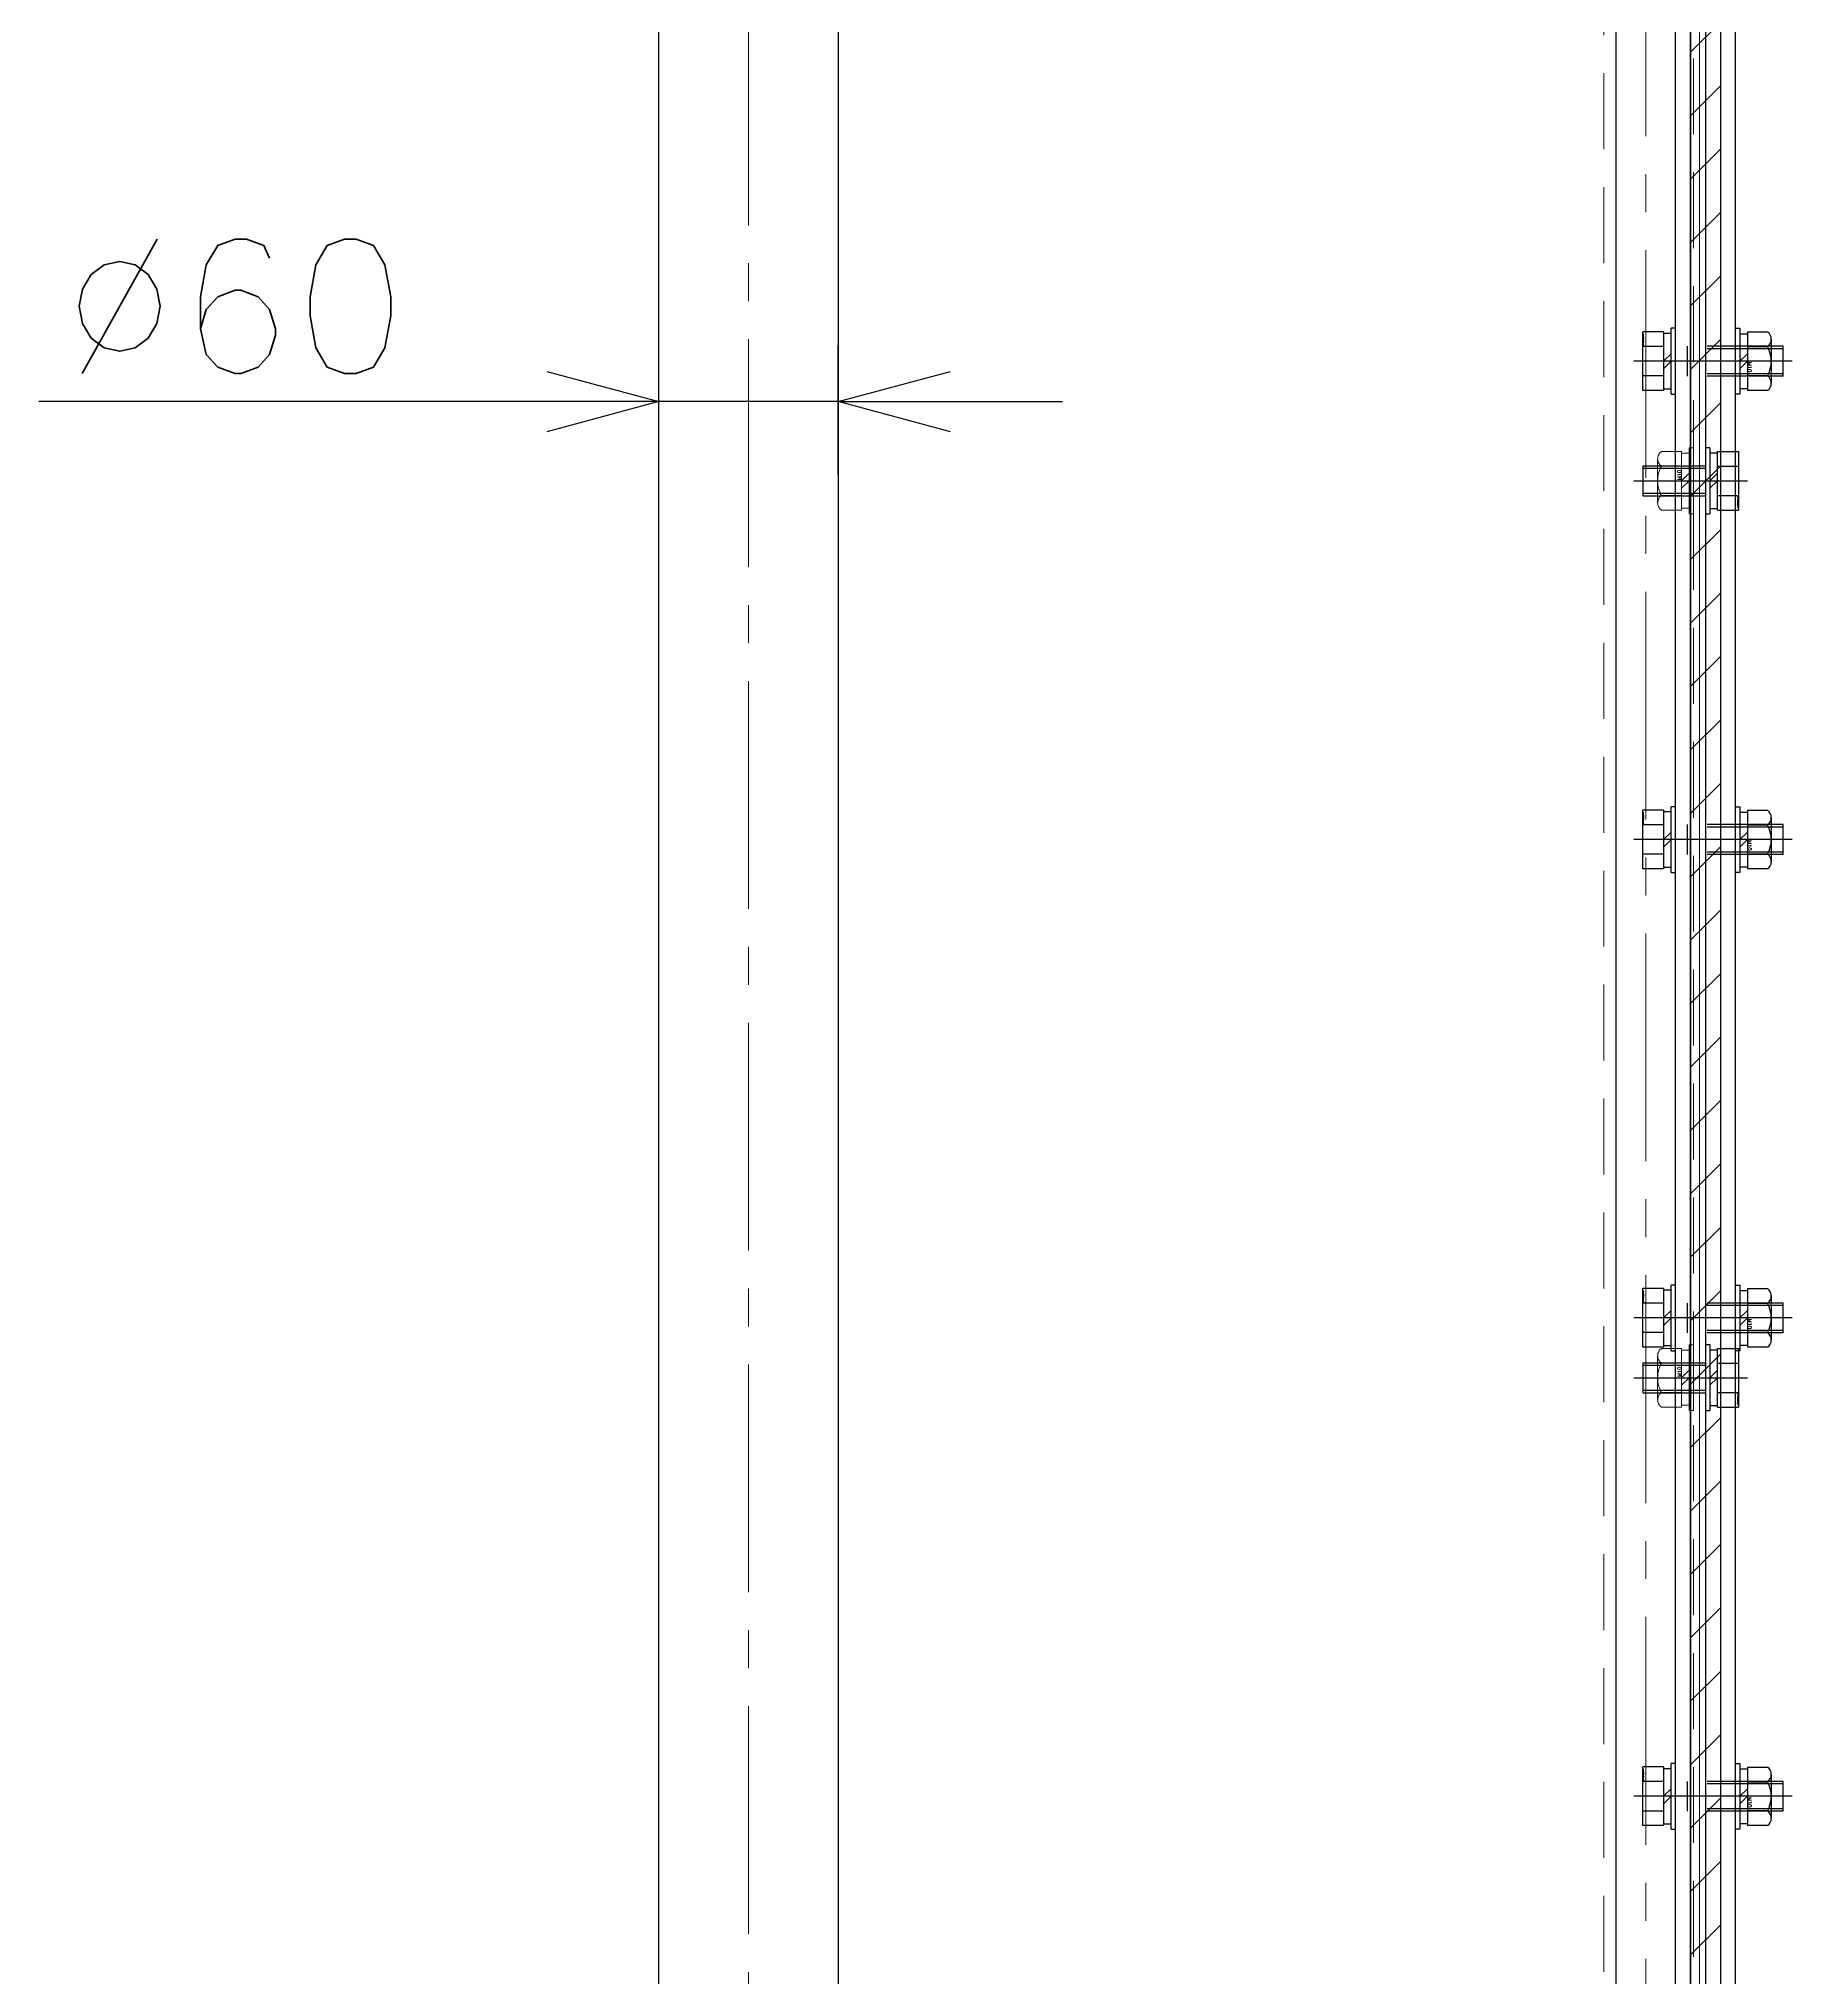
# Model space of a CAD drawing. Header units: millimetres. Extents: x -8731 to 85711, y -14522 to 31379.
# Drawn here: x 74887 to 75473, y 4987 to 5636 of the extents above; entities that cross this region are included whole.
import ezdxf

# ---------------------------------------------------------------- set-up
doc = ezdxf.new("R2010")
doc.units = ezdxf.units.MM
doc.header["$LTSCALE"] = 4
doc.header["$PDMODE"] = 99
doc.header["$PDSIZE"] = 1
doc.linetypes.add('CENTER2', pattern=[28.575, 19.05, -3.175, 3.175, -3.175])
doc.linetypes.add('HIDDEN', pattern=[9.525, 6.35, -3.175])
for name, color, linetype, lineweight in [('04_HIDDEN', 2, 'HIDDEN', 13), ('05_CENTER', 4, 'CENTER2', 13), ('08_DIM', 3, 'Continuous', 13)]:
    doc.layers.add(name, color=color, linetype=linetype, lineweight=lineweight)
doc.layers.add('10_DRAFT', color=8, linetype='Continuous', lineweight=0, plot=False)
doc.styles.add('KSS_TXT', font='txt.shx', dxfattribs={"bigfont": 'extfont2.shx'})
doc.styles.add('KSS_TXT_L', font='txt.shx', dxfattribs={"height": 9, "bigfont": 'extfont2.shx'})
doc.dimstyles.new('KSS_DIM', dxfattribs={"dimscale": 3, "dimtxt": 3, "dimasz": 2.5, "dimexe": 1.25, "dimexo": 0.625, "dimtad": 1, "dimdsep": 46, "dimtxsty": 'KSS_TXT', "dimblk": 'OPEN30', "dimcen": 0, "dimazin": 2, "dimtfac": 0.75, "dimtmove": 0, "dimatfit": 3, "dimldrblk": 'OPEN30', "dimfxl": 1, "dimtolj": 1, "dimarcsym": 0})

# ---------------------------------------------------------------- blocks, each defined once
blk = doc.blocks.new('A$C53D772FE_1_1_1')
at = {"color": 0}
blk.add_line((1030, 998), (1030, -998), dxfattribs=at)
at = {"layer": '04_HIDDEN'}
blk.add_line((1028, 998), (1028, -998), dxfattribs=at)
at = {"layer": '05_CENTER'}
for p, q in [((1020.4, 600), (1037.75, 600)), ((1020.4, 300), (1037.75, 300))]:
    blk.add_line(p, q, dxfattribs=at)
blk = doc.blocks.new('A$C3E9660DC_1_1_1')
at = {"color": 0}
for p, q in [((-222, -1030), (-222, 1030)), ((-254, 1003), (-254, -1003))]:
    blk.add_line(p, q, dxfattribs=at)
at = {"layer": '04_HIDDEN'}
blk.add_line((-224, 1008), (-224, -1008), dxfattribs=at)
at = {"layer": '05_CENTER'}
for p, q in [((-214.34, 600), (-231.69, 600)), ((-214.34, 300), (-231.69, 300))]:
    blk.add_line(p, q, dxfattribs=at)
blk = doc.blocks.new('A$C7AFA21F4_1_1_1')
at = {"color": 0, "linetype": 'CENTER2'}
blk.add_line((0, -24), (0, 14), dxfattribs=at)
at = {"color": 0}
for p, q in [((-9.81, 11), (9.81, 11)), ((-9.81, 4), (-9.81, 11)), ((-4.91, 4), (-4.91, 11)), ((4.91, 4), (4.91, 11)), ((9.81, 4), (9.81, 11)), ((-11, 1.5), (11, 1.5)), ((-11, 1.5), (-11, 0)), ((-11, 0), (11, 0)), ((9.81, 4), (-9.81, 4)), ((-9.25, 4), (-9.25, 1.5)), ((0, 1.5), (-2.5, 4)), ((0, 4), (2.5, 1.5)), ((9.25, 1.5), (9.25, 4)), ((11, 0), (11, 1.5))]:
    blk.add_line(p, q, dxfattribs=at)
at = {"color": 0, "linetype": 'HIDDEN'}
for p, q in [((-5, -21), (-5, 0)), ((-4.19, -21), (-4.19, 0)), ((4.19, -21), (4.19, 0)), ((5, -21), (5, 0)), ((-5, -21), (5, -21))]:
    blk.add_line(p, q, dxfattribs=at)
at = {"layer": '10_DRAFT', "style": 'KSS_TXT_L'}
blk.add_text('BT-M10x25L,SW,PW', height=0.3, dxfattribs=at).set_placement((5.1, 10.66))
blk = doc.blocks.new('M10Nza_1_1_1')
at = {"color": 0}
for p, q in [((-9.8, 4), (-9.8, 10.69)), ((-7.35, 12), (7.35, 12)), ((-4.9, 4), (-4.9, 10.69)), ((4.9, 10.69), (4.9, 4)), ((9.8, 10.69), (9.8, 4)), ((-9.8, 4), (9.8, 4)), ((-9.2, 1.5), (-9.2, 4)), ((0, 1.5), (-2.5, 4)), ((0, 4), (2.5, 1.5)), ((9.2, 4), (9.2, 1.5))]:
    blk.add_line(p, q, dxfattribs=at)
at = {"color": 0, "linetype": 'CENTER2'}
blk.add_line((0, 12), (0, 0), dxfattribs=at)
at = {"color": 0}
blk.add_lwpolyline([(-11, 1.5), (11, 1.5), (11, 0), (-11, 0)], close=True, dxfattribs=at)
for centre, radius, start, end in [((-7.35, 9.06), 2.94, 33.626, 146.374), ((0, 2.2), 9.8, 60, 120), ((7.35, 9.06), 2.94, 33.626, 146.374)]:
    blk.add_arc(centre, radius, start, end, dxfattribs=at)
at = {"layer": '10_DRAFT', "style": 'KSS_TXT'}
blk.add_text('M10', height=1.25, dxfattribs=at).set_placement((0.26, 4.12))
blk = doc.blocks.new('A$C020300C3_1')
blk.add_blockref('A$C53D772FE_1_1_1', (-1250, 0))
at = {"rotation": 270}
for p in [(-220, 600), (-220, 300)]:
    blk.add_blockref('A$C7AFA21F4_1_1_1', p, dxfattribs=at)
at = {"layer": '04_HIDDEN'}
blk.add_blockref('A$C3E9660DC_1_1_1', (0, 0), dxfattribs=at)
at = {"layer": '04_HIDDEN', "rotation": 90}
for p in [(-224, 600), (-224, 300)]:
    blk.add_blockref('M10Nza_1_1_1', p, dxfattribs=at)
blk = doc.blocks.new('A$C566E2A1C_1_1')
h = blk.add_hatch()
h.set_pattern_fill('_USER', color=3, scale=15, angle=135, pattern_type=0)
h.set_pattern_definition([(135, (-7933.037, 6558.574), (-10.606602, -10.606602), [])])
h.paths.add_polyline_path([(980, -10), (980, 0), (-920, 0), (-920, -10)])
h.paths.add_polyline_path([(-920, -10), (-920, 0), (-950, 0), (-950, -10)])
h.paths.add_polyline_path([(-950, -10), (-950, 0), (-980, 0), (-980, -10)])
at = {"color": 0}
blk.add_lwpolyline([(980, 0), (980, -10), (-980, -10), (-980, 0)], close=True, dxfattribs=at)
at = {"layer": '05_CENTER'}
for p, q in [((160, 3.94), (160, -13.51)), ((320, 3.94), (320, -13.51)), ((480, 3.94), (480, -13.51)), ((640, 3.94), (640, -13.51))]:
    blk.add_line(p, q, dxfattribs=at)
blk = doc.blocks.new('A$C6BE42790_1_1')
at = {"color": 0}
for points in [[(-1001.5, -10), (1001.5, -10), (1003, -8.5), (1003, 8.5), (1001.5, 10), (-1001.5, 10), (-1003, 8.5), (-1003, -8.5)], [(-980, -10), (980, -10), (980, -15), (-980, -15)]]:
    blk.add_lwpolyline(points, close=True, dxfattribs=at)
at = {"layer": '05_CENTER'}
for p, q in [((1020.09, 0), (-1020.09, 0)), ((160, -20.81), (160, -4.2)), ((320, -20.81), (320, -4.2)), ((480, -20.81), (480, -4.2)), ((640, -20.81), (640, -4.2))]:
    blk.add_line(p, q, dxfattribs=at)
blk = doc.blocks.new('A$C2CEA7AC3_1_1')
at = {"color": 0}
blk.add_lwpolyline([(-980, 0), (-980, -5), (980, -5), (980, 0)], close=True, dxfattribs=at)
at = {"layer": '05_CENTER'}
for p, q in [((160, -11.8), (160, 6.71)), ((320, -11.8), (320, 6.71)), ((480, -11.8), (480, 6.71)), ((640, -11.8), (640, 6.71))]:
    blk.add_line(p, q, dxfattribs=at)
blk = doc.blocks.new('A$C3D81658F_1_1_1')
at = {"color": 0, "linetype": 'CENTER2'}
blk.add_line((0, -39), (0, 14), dxfattribs=at)
at = {"color": 0}
for p, q in [((-9.81, 11), (9.81, 11)), ((-9.81, 4), (-9.81, 11)), ((-4.91, 4), (-4.91, 11)), ((4.91, 4), (4.91, 11)), ((9.81, 4), (9.81, 11)), ((-11, 1.5), (11, 1.5)), ((-11, 1.5), (-11, 0)), ((-11, 0), (11, 0)), ((9.81, 4), (-9.81, 4)), ((-9.25, 4), (-9.25, 1.5)), ((0, 1.5), (-2.5, 4)), ((0, 4), (2.5, 1.5)), ((9.25, 1.5), (9.25, 4)), ((11, 0), (11, 1.5))]:
    blk.add_line(p, q, dxfattribs=at)
at = {"color": 0, "linetype": 'HIDDEN'}
for p, q in [((-5, -36), (-5, 0)), ((5, -36), (5, 0)), ((-5, -4), (5, -4)), ((-4.19, -36), (-4.19, -4)), ((4.19, -36), (4.19, -4)), ((-5, -36), (5, -36))]:
    blk.add_line(p, q, dxfattribs=at)
at = {"layer": '10_DRAFT', "style": 'KSS_TXT_L'}
blk.add_text('BT-M10x40L,SW,PW', height=0.3, dxfattribs=at).set_placement((5.14, 10.66))
blk = doc.blocks.new('A$C3E2D5E31_1_1')
for name, p in [('A$C6BE42790_1_1', (0, 0)), ('A$C3D81658F_1_1_1', (160, -10)), ('A$C3D81658F_1_1_1', (320, -10)), ('A$C3D81658F_1_1_1', (480, -10)), ('A$C3D81658F_1_1_1', (640, -10)), ('A$C2CEA7AC3_1_1', (0, -25))]:
    blk.add_blockref(name, p)
at = {"color": 3}
blk.add_blockref('A$C566E2A1C_1_1', (0, -15), dxfattribs=at)
at = {"rotation": 180}
for p in [(160, -30), (320, -30), (480, -30), (640, -30)]:
    blk.add_blockref('M10Nza_1_1_1', p, dxfattribs=at)
blk = doc.blocks.new('A$C196B25A9_1_1')
blk.add_blockref('A$C3E2D5E31_1_1', (1050, -25))
blk = doc.blocks.new('_Open30')
at = {"color": 0, "linetype": 'ByBlock', "lineweight": -2}
for p, q in [((-1, 0.268), (0, 0)), ((0, 0), (-1, -0.268)), ((0, 0), (-1, 0))]:
    blk.add_line(p, q, dxfattribs=at)
blk = doc.blocks.new('*D4696')
at = {"layer": '08_DIM', "color": 0, "lineweight": -2, "transparency": 16777216}
for p, q in [((75094.5, 5490.02), (75094.5, 5533.13)), ((75154.5, 5490.02), (75154.5, 5533.13)), ((75057, 5514.38), (74887.16, 5514.38)), ((75154.5, 5514.38), (75094.5, 5514.38)), ((75192, 5514.38), (75229.5, 5514.38))]:
    blk.add_line(p, q, dxfattribs=at)
at = {"layer": 'Defpoints', "color": 0, "transparency": 16777216}
for p in [(75094.5, 5514.38), (75094.5, 5480.65), (75154.5, 5480.65)]:
    blk.add_point(p, dxfattribs=at)
at = {"layer": '08_DIM', "color": 0, "lineweight": -2, "transparency": 16777216, "xscale": 37.5, "yscale": 37.5, "zscale": 37.5}
blk.add_blockref('_Open30', (75094.5, 5514.38), dxfattribs=at)
at = {"layer": '08_DIM', "color": 0, "lineweight": -2, "transparency": 16777216, "xscale": 37.5, "yscale": 37.5, "zscale": 37.5, "rotation": 180}
blk.add_blockref('_Open30', (75154.5, 5514.38), dxfattribs=at)
at = {"layer": '08_DIM', "color": 0, "transparency": 16777216, "insert": (74952.78, 5546.26), "char_height": 45, "attachment_point": 5, "style": 'KSS_TXT'}
blk.add_mtext('\\A1;%%C60', dxfattribs=at)

msp = doc.modelspace()

# ---------------------------------------------------------------- linework, layer by layer
at = {"color": 0}
for points in [[(75094.49939, 3848.90432), (75094.49939, 5926.90432)], [(75154.49939, 5926.90432), (75154.49939, 3848.90432)]]:
    msp.add_lwpolyline(points, dxfattribs=at)
at = {"layer": '05_CENTER'}
msp.add_line((75124.49939, 5992.44305), (75124.49939, 3783.36558), dxfattribs=at)

# ---------------------------------------------------------------- block references
msp.add_blockref('A$C020300C3_1', (75664.49939, 4887.90432))
at = {"rotation": 90}
msp.add_blockref('A$C196B25A9_1_1', (75399.49939, 3837.90432), dxfattribs=at)

# ---------------------------------------------------------------- dimensions: what is measured, and where the dimension line sits
at = {"layer": '08_DIM'}
dim = msp.add_linear_dim(base=(75094.49939, 5514.38113), p1=(75154.49939, 5480.64777), p2=(75094.49939, 5480.64777), angle=180, text='%%C<>', dimstyle='KSS_DIM', override={"dimscale": 15}, dxfattribs=at)
dim.commit()
dim.dimension.update_dxf_attribs({"geometry": '*D4696', "text_midpoint": (74952.78064, 5514.38113), "dimtype": 160})

doc.saveas('drawing.dxf')
